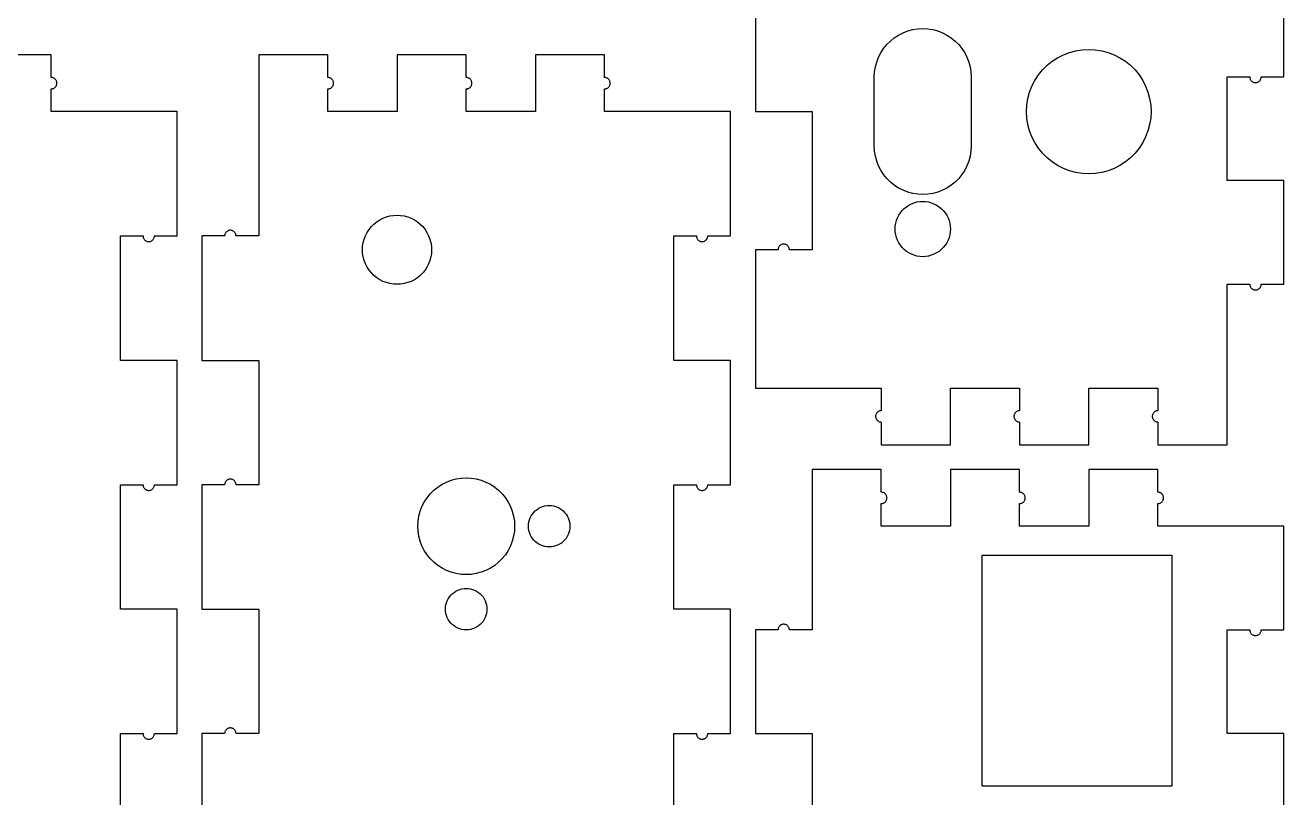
# Model space of a CAD drawing. Header units: metres. Extents: x -4 to 254, y -4 to 180.
# Drawn here: x 163.1 to 254.1, y 40.4 to 96.2 of the extents above; entities that cross this region are included whole.
import ezdxf

# ---------------------------------------------------------------- set-up
doc = ezdxf.new("R2010")
doc.units = ezdxf.units.M

msp = doc.modelspace()

# ---------------------------------------------------------------- linework, layer by layer
for p, q in [((215.9, 100), (215.9, 90)), ((254.1, 92.5), (254.1, 100)), ((225.943, 95.3316), (226.25, 95.5311)), ((226.25, 95.5311), (226.576, 95.6974)), ((226.576, 95.6974), (226.918, 95.8287)), ((226.918, 95.8287), (227.272, 95.9235)), ((227.272, 95.9235), (227.634, 95.9808)), ((227.634, 95.9808), (228, 96)), ((228, 96), (228.366, 95.9808)), ((228.366, 95.9808), (228.728, 95.9235)), ((228.728, 95.9235), (229.082, 95.8287)), ((229.082, 95.8287), (229.424, 95.6974)), ((229.424, 95.6974), (229.75, 95.5311)), ((229.75, 95.5311), (230.057, 95.3316)), ((225.168, 94.5572), (225.399, 94.8419)), ((225.399, 94.8419), (225.658, 95.101)), ((225.658, 95.101), (225.943, 95.3316)), ((230.057, 95.3316), (230.342, 95.101)), ((230.342, 95.101), (230.601, 94.8419)), ((230.601, 94.8419), (230.832, 94.5572)), ((165, 94.1), (160, 94.1)), ((165, 92.46), (165, 94.1)), ((185, 94.1), (180, 94.1)), ((180, 94.1), (180, 81)), ((185, 92.46), (185, 94.1)), ((195, 94.1), (190, 94.1)), ((190, 94.1), (190, 90)), ((195, 92.46), (195, 94.1)), ((205, 94.1), (200, 94.1)), ((200, 94.1), (200, 90)), ((205, 92.46), (205, 94.1)), ((224.671, 93.5816), (224.803, 93.9236)), ((224.803, 93.9236), (224.969, 94.25)), ((224.969, 94.25), (225.168, 94.5572)), ((230.832, 94.5572), (231.031, 94.25)), ((231.031, 94.25), (231.197, 93.9236)), ((231.197, 93.9236), (231.329, 93.5816)), ((237.355, 93.6406), (237.75, 93.8971)), ((237.75, 93.8971), (238.17, 94.1109)), ((238.17, 94.1109), (238.609, 94.2797)), ((238.609, 94.2797), (239.064, 94.4017)), ((239.064, 94.4017), (239.53, 94.4753)), ((239.53, 94.4753), (240, 94.5)), ((240, 94.5), (240.47, 94.4753)), ((240.47, 94.4753), (240.936, 94.4017)), ((240.936, 94.4017), (241.391, 94.2797)), ((241.391, 94.2797), (241.83, 94.1109)), ((241.83, 94.1109), (242.25, 93.8971)), ((242.25, 93.8971), (242.645, 93.6406)), ((224.5, 92.5), (224.519, 92.8658)), ((224.519, 92.8658), (224.576, 93.2277)), ((224.576, 93.2277), (224.671, 93.5816)), ((231.329, 93.5816), (231.424, 93.2277)), ((231.424, 93.2277), (231.481, 92.8658)), ((231.481, 92.8658), (231.5, 92.5)), ((236.359, 92.645), (236.656, 93.0111)), ((236.656, 93.0111), (236.989, 93.3441)), ((236.989, 93.3441), (237.355, 93.6406)), ((242.645, 93.6406), (243.011, 93.3441)), ((243.011, 93.3441), (243.344, 93.0111)), ((243.344, 93.0111), (243.641, 92.645)), ((165.043, 92.4577), (165, 92.46)), ((165.085, 92.451), (165.043, 92.4577)), ((165.127, 92.4399), (165.085, 92.451)), ((165.167, 92.4245), (165.127, 92.4399)), ((165.205, 92.4051), (165.167, 92.4245)), ((165.241, 92.3817), (165.205, 92.4051)), ((165.274, 92.3547), (165.241, 92.3817)), ((165.305, 92.3243), (165.274, 92.3547)), ((165.332, 92.291), (165.305, 92.3243)), ((165.355, 92.255), (165.332, 92.291)), ((165.375, 92.2168), (165.355, 92.255)), ((165.39, 92.1767), (165.375, 92.2168)), ((165.375, 91.8832), (165.39, 91.9233)), ((165.401, 92.1352), (165.39, 92.1767)), ((165.39, 91.9233), (165.401, 91.9647)), ((165.408, 92.0928), (165.401, 92.1352)), ((165.401, 91.9647), (165.408, 92.0071)), ((165.41, 92.05), (165.408, 92.0928)), ((165.408, 92.0071), (165.41, 92.05)), ((185.043, 92.4577), (185, 92.46)), ((185.085, 92.451), (185.043, 92.4577)), ((185.127, 92.4399), (185.085, 92.451)), ((185.167, 92.4245), (185.127, 92.4399)), ((185.205, 92.4051), (185.167, 92.4245)), ((185.241, 92.3817), (185.205, 92.4051)), ((185.274, 92.3547), (185.241, 92.3817)), ((185.305, 92.3243), (185.274, 92.3547)), ((185.332, 92.291), (185.305, 92.3243)), ((185.355, 92.255), (185.332, 92.291)), ((185.375, 92.2168), (185.355, 92.255)), ((185.39, 92.1767), (185.375, 92.2168)), ((185.375, 91.8832), (185.39, 91.9233)), ((185.401, 92.1352), (185.39, 92.1767)), ((185.39, 91.9233), (185.401, 91.9647)), ((185.408, 92.0928), (185.401, 92.1352)), ((185.401, 91.9647), (185.408, 92.0071)), ((185.41, 92.05), (185.408, 92.0928)), ((185.408, 92.0071), (185.41, 92.05)), ((195.043, 92.4577), (195, 92.46)), ((195.085, 92.451), (195.043, 92.4577)), ((195.127, 92.4399), (195.085, 92.451)), ((195.167, 92.4245), (195.127, 92.4399)), ((195.205, 92.4051), (195.167, 92.4245)), ((195.241, 92.3817), (195.205, 92.4051)), ((195.274, 92.3547), (195.241, 92.3817)), ((195.305, 92.3243), (195.274, 92.3547)), ((195.332, 92.291), (195.305, 92.3243)), ((195.355, 92.255), (195.332, 92.291)), ((195.375, 92.2168), (195.355, 92.255)), ((195.39, 92.1767), (195.375, 92.2168)), ((195.375, 91.8832), (195.39, 91.9233)), ((195.401, 92.1352), (195.39, 92.1767)), ((195.39, 91.9233), (195.401, 91.9647)), ((195.408, 92.0928), (195.401, 92.1352)), ((195.401, 91.9647), (195.408, 92.0071)), ((195.41, 92.05), (195.408, 92.0928)), ((195.408, 92.0071), (195.41, 92.05)), ((205.043, 92.4577), (205, 92.46)), ((205.085, 92.451), (205.043, 92.4577)), ((205.127, 92.4399), (205.085, 92.451)), ((205.167, 92.4245), (205.127, 92.4399)), ((205.205, 92.4051), (205.167, 92.4245)), ((205.241, 92.3817), (205.205, 92.4051)), ((205.274, 92.3547), (205.241, 92.3817)), ((205.305, 92.3243), (205.274, 92.3547)), ((205.332, 92.291), (205.305, 92.3243)), ((205.355, 92.255), (205.332, 92.291)), ((205.375, 92.2168), (205.355, 92.255)), ((205.39, 92.1767), (205.375, 92.2168)), ((205.375, 91.8832), (205.39, 91.9233)), ((205.401, 92.1352), (205.39, 92.1767)), ((205.39, 91.9233), (205.401, 91.9647)), ((205.408, 92.0928), (205.401, 92.1352)), ((205.401, 91.9647), (205.408, 92.0071)), ((205.41, 92.05), (205.408, 92.0928)), ((205.408, 92.0071), (205.41, 92.05)), ((224.5, 87.5), (224.5, 92.5)), ((231.5, 92.5), (231.5, 87.5)), ((235.889, 91.8303), (236.103, 92.25)), ((236.103, 92.25), (236.359, 92.645)), ((243.641, 92.645), (243.897, 92.25)), ((243.897, 92.25), (244.111, 91.8303)), ((250, 85), (250, 92.5)), ((250, 92.5), (251.64, 92.5)), ((251.64, 92.5), (251.642, 92.4572)), ((251.642, 92.4572), (251.649, 92.4148)), ((251.649, 92.4148), (251.66, 92.3733)), ((251.66, 92.3733), (251.675, 92.3333)), ((251.675, 92.3333), (251.695, 92.295)), ((251.695, 92.295), (251.718, 92.259)), ((251.718, 92.259), (251.745, 92.2257)), ((251.745, 92.2257), (251.776, 92.1953)), ((251.776, 92.1953), (251.809, 92.1683)), ((251.809, 92.1683), (251.845, 92.1449)), ((251.845, 92.1449), (251.883, 92.1255)), ((251.883, 92.1255), (251.923, 92.1101)), ((251.923, 92.1101), (251.965, 92.099)), ((251.965, 92.099), (252.007, 92.0923)), ((252.007, 92.0923), (252.05, 92.09)), ((252.05, 92.09), (252.093, 92.0923)), ((252.093, 92.0923), (252.135, 92.099)), ((252.135, 92.099), (252.177, 92.1101)), ((252.177, 92.1101), (252.217, 92.1255)), ((252.217, 92.1255), (252.255, 92.1449)), ((252.255, 92.1449), (252.291, 92.1683)), ((252.291, 92.1683), (252.324, 92.1953)), ((252.324, 92.1953), (252.355, 92.2257)), ((252.355, 92.2257), (252.382, 92.259)), ((252.382, 92.259), (252.405, 92.295)), ((252.405, 92.295), (252.425, 92.3333)), ((252.425, 92.3333), (252.44, 92.3733)), ((252.44, 92.3733), (252.451, 92.4148)), ((252.451, 92.4148), (252.458, 92.4572)), ((252.458, 92.4572), (252.46, 92.5)), ((252.46, 92.5), (254.1, 92.5)), ((165, 91.64), (165.043, 91.6422)), ((165, 90), (165, 91.64)), ((165.043, 91.6422), (165.085, 91.6489)), ((165.085, 91.6489), (165.127, 91.66)), ((165.127, 91.66), (165.167, 91.6754)), ((165.167, 91.6754), (165.205, 91.6949)), ((165.205, 91.6949), (165.241, 91.7183)), ((165.241, 91.7183), (165.274, 91.7453)), ((165.274, 91.7453), (165.305, 91.7757)), ((165.305, 91.7757), (165.332, 91.809)), ((165.332, 91.809), (165.355, 91.845)), ((165.355, 91.845), (165.375, 91.8832)), ((185, 91.64), (185.043, 91.6422)), ((185, 90), (185, 91.64)), ((185.043, 91.6422), (185.085, 91.6489)), ((185.085, 91.6489), (185.127, 91.66)), ((185.127, 91.66), (185.167, 91.6754)), ((185.167, 91.6754), (185.205, 91.6949)), ((185.205, 91.6949), (185.241, 91.7183)), ((185.241, 91.7183), (185.274, 91.7453)), ((185.274, 91.7453), (185.305, 91.7757)), ((185.305, 91.7757), (185.332, 91.809)), ((185.332, 91.809), (185.355, 91.845)), ((185.355, 91.845), (185.375, 91.8832)), ((195, 91.64), (195.043, 91.6422)), ((195, 90), (195, 91.64)), ((195.043, 91.6422), (195.085, 91.6489)), ((195.085, 91.6489), (195.127, 91.66)), ((195.127, 91.66), (195.167, 91.6754)), ((195.167, 91.6754), (195.205, 91.6949)), ((195.205, 91.6949), (195.241, 91.7183)), ((195.241, 91.7183), (195.274, 91.7453)), ((195.274, 91.7453), (195.305, 91.7757)), ((195.305, 91.7757), (195.332, 91.809)), ((195.332, 91.809), (195.355, 91.845)), ((195.355, 91.845), (195.375, 91.8832)), ((205, 91.64), (205.043, 91.6422)), ((205, 90), (205, 91.64)), ((205.043, 91.6422), (205.085, 91.6489)), ((205.085, 91.6489), (205.127, 91.66)), ((205.127, 91.66), (205.167, 91.6754)), ((205.167, 91.6754), (205.205, 91.6949)), ((205.205, 91.6949), (205.241, 91.7183)), ((205.241, 91.7183), (205.274, 91.7453)), ((205.274, 91.7453), (205.305, 91.7757)), ((205.305, 91.7757), (205.332, 91.809)), ((205.332, 91.809), (205.355, 91.845)), ((205.355, 91.845), (205.375, 91.8832)), ((235.598, 90.9356), (235.72, 91.3906)), ((235.72, 91.3906), (235.889, 91.8303)), ((244.111, 91.8303), (244.28, 91.3906)), ((244.28, 91.3906), (244.402, 90.9356)), ((235.5, 90), (235.525, 90.4704)), ((235.525, 90.4704), (235.598, 90.9356)), ((244.402, 90.9356), (244.475, 90.4704)), ((244.475, 90.4704), (244.5, 90)), ((174.1, 90), (165, 90)), ((174.1, 81), (174.1, 90)), ((190, 90), (185, 90)), ((200, 90), (195, 90)), ((214.1, 90), (205, 90)), ((214.1, 81), (214.1, 90)), ((215.9, 90), (220, 90)), ((220, 90), (220, 80)), ((235.525, 89.5296), (235.5, 90)), ((235.598, 89.0644), (235.525, 89.5296)), ((244.475, 89.5296), (244.402, 89.0644)), ((244.5, 90), (244.475, 89.5296)), ((235.72, 88.6094), (235.598, 89.0644)), ((235.889, 88.1697), (235.72, 88.6094)), ((244.28, 88.6094), (244.111, 88.1697)), ((244.402, 89.0644), (244.28, 88.6094)), ((224.519, 87.1341), (224.5, 87.5)), ((231.5, 87.5), (231.481, 87.1341)), ((236.103, 87.75), (235.889, 88.1697)), ((236.359, 87.355), (236.103, 87.75)), ((236.656, 86.9889), (236.359, 87.355)), ((243.641, 87.355), (243.344, 86.9889)), ((243.897, 87.75), (243.641, 87.355)), ((244.111, 88.1697), (243.897, 87.75)), ((224.576, 86.7723), (224.519, 87.1341)), ((224.671, 86.4184), (224.576, 86.7723)), ((231.424, 86.7723), (231.329, 86.4184)), ((231.481, 87.1341), (231.424, 86.7723)), ((236.989, 86.6558), (236.656, 86.9889)), ((237.355, 86.3594), (236.989, 86.6558)), ((243.011, 86.6558), (242.645, 86.3594)), ((243.344, 86.9889), (243.011, 86.6558)), ((224.803, 86.0764), (224.671, 86.4184)), ((224.969, 85.75), (224.803, 86.0764)), ((225.168, 85.4427), (224.969, 85.75)), ((231.031, 85.75), (230.832, 85.4427)), ((231.197, 86.0764), (231.031, 85.75)), ((231.329, 86.4184), (231.197, 86.0764)), ((237.75, 86.1029), (237.355, 86.3594)), ((238.17, 85.889), (237.75, 86.1029)), ((238.609, 85.7202), (238.17, 85.889)), ((239.064, 85.5983), (238.609, 85.7202)), ((239.53, 85.5246), (239.064, 85.5983)), ((240, 85.5), (239.53, 85.5246)), ((240.47, 85.5246), (240, 85.5)), ((240.936, 85.5983), (240.47, 85.5246)), ((241.391, 85.7202), (240.936, 85.5983)), ((241.83, 85.889), (241.391, 85.7202)), ((242.25, 86.1029), (241.83, 85.889)), ((242.645, 86.3594), (242.25, 86.1029)), ((225.399, 85.158), (225.168, 85.4427)), ((225.658, 84.899), (225.399, 85.158)), ((225.943, 84.6684), (225.658, 84.899)), ((226.25, 84.4689), (225.943, 84.6684)), ((230.057, 84.6684), (229.75, 84.4689)), ((230.342, 84.899), (230.057, 84.6684)), ((230.601, 85.158), (230.342, 84.899)), ((230.832, 85.4427), (230.601, 85.158)), ((254.1, 85), (250, 85)), ((254.1, 77.5), (254.1, 85)), ((226.576, 84.3026), (226.25, 84.4689)), ((226.918, 84.1713), (226.576, 84.3026)), ((227.272, 84.0765), (226.918, 84.1713)), ((227.634, 84.0192), (227.272, 84.0765)), ((228, 84), (227.634, 84.0192)), ((228.366, 84.0192), (228, 84)), ((228.728, 84.0765), (228.366, 84.0192)), ((229.082, 84.1713), (228.728, 84.0765)), ((229.424, 84.3026), (229.082, 84.1713)), ((229.75, 84.4689), (229.424, 84.3026)), ((226.382, 82.6756), (226.514, 82.8383)), ((226.514, 82.8383), (226.662, 82.9863)), ((226.662, 82.9863), (226.824, 83.118)), ((226.824, 83.118), (227, 83.232)), ((227, 83.232), (227.187, 83.3271)), ((227.187, 83.3271), (227.382, 83.4021)), ((227.382, 83.4021), (227.584, 83.4563)), ((227.584, 83.4563), (227.791, 83.489)), ((227.791, 83.489), (228, 83.5)), ((228, 83.5), (228.209, 83.489)), ((228.209, 83.489), (228.416, 83.4563)), ((228.416, 83.4563), (228.618, 83.4021)), ((228.618, 83.4021), (228.813, 83.3271)), ((228.813, 83.3271), (229, 83.232)), ((229, 83.232), (229.176, 83.118)), ((229.176, 83.118), (229.338, 82.9863)), ((229.338, 82.9863), (229.486, 82.8383)), ((229.486, 82.8383), (229.618, 82.6756)), ((188.327, 81.8578), (188.531, 82.0225)), ((188.531, 82.0225), (188.75, 82.1651)), ((188.75, 82.1651), (188.983, 82.2839)), ((188.983, 82.2839), (189.227, 82.3776)), ((189.227, 82.3776), (189.48, 82.4454)), ((189.48, 82.4454), (189.739, 82.4863)), ((189.739, 82.4863), (190, 82.5)), ((190, 82.5), (190.261, 82.4863)), ((190.261, 82.4863), (190.52, 82.4454)), ((190.52, 82.4454), (190.773, 82.3776)), ((190.773, 82.3776), (191.017, 82.2839)), ((191.017, 82.2839), (191.25, 82.1651)), ((191.25, 82.1651), (191.469, 82.0225)), ((191.469, 82.0225), (191.673, 81.8578)), ((226.011, 81.709), (226.044, 81.9158)), ((226.044, 81.9158), (226.098, 82.118)), ((226.098, 82.118), (226.173, 82.3135)), ((226.173, 82.3135), (226.268, 82.5)), ((226.268, 82.5), (226.382, 82.6756)), ((229.618, 82.6756), (229.732, 82.5)), ((229.732, 82.5), (229.827, 82.3135)), ((229.827, 82.3135), (229.902, 82.118)), ((229.902, 82.118), (229.956, 81.9158)), ((229.956, 81.9158), (229.989, 81.709)), ((170, 72), (170, 81)), ((170, 81), (171.64, 81)), ((171.64, 81), (171.642, 80.9572)), ((172.458, 80.9572), (172.46, 81)), ((172.46, 81), (174.1, 81)), ((177.54, 81), (175.9, 81)), ((175.9, 81), (175.9, 72)), ((177.542, 81.0428), (177.54, 81)), ((177.549, 81.0852), (177.542, 81.0428)), ((177.56, 81.1267), (177.549, 81.0852)), ((177.575, 81.1667), (177.56, 81.1267)), ((177.595, 81.205), (177.575, 81.1667)), ((177.618, 81.241), (177.595, 81.205)), ((177.645, 81.2743), (177.618, 81.241)), ((177.676, 81.3047), (177.645, 81.2743)), ((177.709, 81.3317), (177.676, 81.3047)), ((177.745, 81.3551), (177.709, 81.3317)), ((177.783, 81.3745), (177.745, 81.3551)), ((177.823, 81.3899), (177.783, 81.3745)), ((177.865, 81.401), (177.823, 81.3899)), ((177.907, 81.4077), (177.865, 81.401)), ((177.95, 81.41), (177.907, 81.4077)), ((177.993, 81.4077), (177.95, 81.41)), ((178.035, 81.401), (177.993, 81.4077)), ((178.077, 81.3899), (178.035, 81.401)), ((178.117, 81.3745), (178.077, 81.3899)), ((178.155, 81.3551), (178.117, 81.3745)), ((178.191, 81.3317), (178.155, 81.3551)), ((178.224, 81.3047), (178.191, 81.3317)), ((178.255, 81.2743), (178.224, 81.3047)), ((178.282, 81.241), (178.255, 81.2743)), ((178.305, 81.205), (178.282, 81.241)), ((178.325, 81.1667), (178.305, 81.205)), ((178.34, 81.1267), (178.325, 81.1667)), ((178.351, 81.0852), (178.34, 81.1267)), ((178.358, 81.0428), (178.351, 81.0852)), ((178.36, 81), (178.358, 81.0428)), ((180, 81), (178.36, 81)), ((187.622, 80.7725), (187.716, 81.0168)), ((187.716, 81.0168), (187.835, 81.25)), ((187.835, 81.25), (187.977, 81.4695)), ((187.977, 81.4695), (188.142, 81.6728)), ((188.142, 81.6728), (188.327, 81.8578)), ((191.673, 81.8578), (191.858, 81.6728)), ((191.858, 81.6728), (192.023, 81.4695)), ((192.023, 81.4695), (192.165, 81.25)), ((192.165, 81.25), (192.284, 81.0168)), ((192.284, 81.0168), (192.378, 80.7725)), ((210, 72), (210, 81)), ((210, 81), (211.64, 81)), ((211.64, 81), (211.642, 80.9572)), ((212.458, 80.9572), (212.46, 81)), ((212.46, 81), (214.1, 81)), ((226, 81.5), (226.011, 81.709)), ((226.011, 81.2909), (226, 81.5)), ((226.044, 81.0842), (226.011, 81.2909)), ((226.098, 80.882), (226.044, 81.0842)), ((229.956, 81.0842), (229.902, 80.882)), ((229.989, 81.2909), (229.956, 81.0842)), ((229.989, 81.709), (230, 81.5)), ((230, 81.5), (229.989, 81.2909)), ((171.642, 80.9572), (171.649, 80.9148)), ((171.649, 80.9148), (171.66, 80.8733)), ((171.66, 80.8733), (171.675, 80.8333)), ((171.675, 80.8333), (171.695, 80.795)), ((171.695, 80.795), (171.718, 80.759)), ((171.718, 80.759), (171.745, 80.7257)), ((171.745, 80.7257), (171.776, 80.6953)), ((171.776, 80.6953), (171.809, 80.6683)), ((171.809, 80.6683), (171.845, 80.6449)), ((171.845, 80.6449), (171.883, 80.6255)), ((171.883, 80.6255), (171.923, 80.6101)), ((171.923, 80.6101), (171.965, 80.599)), ((171.965, 80.599), (172.007, 80.5923)), ((172.007, 80.5923), (172.05, 80.59)), ((172.05, 80.59), (172.093, 80.5923)), ((172.093, 80.5923), (172.135, 80.599)), ((172.135, 80.599), (172.177, 80.6101)), ((172.177, 80.6101), (172.217, 80.6255)), ((172.217, 80.6255), (172.255, 80.6449)), ((172.255, 80.6449), (172.291, 80.6683)), ((172.291, 80.6683), (172.324, 80.6953)), ((172.324, 80.6953), (172.355, 80.7257)), ((172.355, 80.7257), (172.382, 80.759)), ((172.382, 80.759), (172.405, 80.795)), ((172.405, 80.795), (172.425, 80.8333)), ((172.425, 80.8333), (172.44, 80.8733)), ((172.44, 80.8733), (172.451, 80.9148)), ((172.451, 80.9148), (172.458, 80.9572)), ((187.5, 80), (187.514, 80.2613)), ((187.514, 80.2613), (187.555, 80.5198)), ((187.555, 80.5198), (187.622, 80.7725)), ((192.378, 80.7725), (192.445, 80.5198)), ((192.445, 80.5198), (192.486, 80.2613)), ((192.486, 80.2613), (192.5, 80)), ((211.642, 80.9572), (211.649, 80.9148)), ((211.649, 80.9148), (211.66, 80.8733)), ((211.66, 80.8733), (211.675, 80.8333)), ((211.675, 80.8333), (211.695, 80.795)), ((211.695, 80.795), (211.718, 80.759)), ((211.718, 80.759), (211.745, 80.7257)), ((211.745, 80.7257), (211.776, 80.6953)), ((211.776, 80.6953), (211.809, 80.6683)), ((211.809, 80.6683), (211.845, 80.6449)), ((211.845, 80.6449), (211.883, 80.6255)), ((211.883, 80.6255), (211.923, 80.6101)), ((211.923, 80.6101), (211.965, 80.599)), ((211.965, 80.599), (212.007, 80.5923)), ((212.007, 80.5923), (212.05, 80.59)), ((212.05, 80.59), (212.093, 80.5923)), ((212.093, 80.5923), (212.135, 80.599)), ((212.135, 80.599), (212.177, 80.6101)), ((212.177, 80.6101), (212.217, 80.6255)), ((212.217, 80.6255), (212.255, 80.6449)), ((212.255, 80.6449), (212.291, 80.6683)), ((212.291, 80.6683), (212.324, 80.6953)), ((212.324, 80.6953), (212.355, 80.7257)), ((212.355, 80.7257), (212.382, 80.759)), ((212.382, 80.759), (212.405, 80.795)), ((212.405, 80.795), (212.425, 80.8333)), ((212.425, 80.8333), (212.44, 80.8733)), ((212.44, 80.8733), (212.451, 80.9148)), ((212.451, 80.9148), (212.458, 80.9572)), ((217.549, 80.0852), (217.542, 80.0428)), ((217.56, 80.1267), (217.549, 80.0852)), ((217.575, 80.1667), (217.56, 80.1267)), ((217.595, 80.205), (217.575, 80.1667)), ((217.618, 80.241), (217.595, 80.205)), ((217.645, 80.2743), (217.618, 80.241)), ((217.676, 80.3047), (217.645, 80.2743)), ((217.709, 80.3317), (217.676, 80.3047)), ((217.745, 80.3551), (217.709, 80.3317)), ((217.783, 80.3745), (217.745, 80.3551)), ((217.823, 80.3899), (217.783, 80.3745)), ((217.865, 80.401), (217.823, 80.3899)), ((217.907, 80.4077), (217.865, 80.401)), ((217.95, 80.41), (217.907, 80.4077)), ((217.993, 80.4077), (217.95, 80.41)), ((218.035, 80.401), (217.993, 80.4077)), ((218.077, 80.3899), (218.035, 80.401)), ((218.117, 80.3745), (218.077, 80.3899)), ((218.155, 80.3551), (218.117, 80.3745)), ((218.191, 80.3317), (218.155, 80.3551)), ((218.224, 80.3047), (218.191, 80.3317)), ((218.255, 80.2743), (218.224, 80.3047)), ((218.282, 80.241), (218.255, 80.2743)), ((218.305, 80.205), (218.282, 80.241)), ((218.325, 80.1667), (218.305, 80.205)), ((218.34, 80.1267), (218.325, 80.1667)), ((218.351, 80.0852), (218.34, 80.1267)), ((218.358, 80.0428), (218.351, 80.0852)), ((226.173, 80.6865), (226.098, 80.882)), ((226.268, 80.5), (226.173, 80.6865)), ((226.382, 80.3244), (226.268, 80.5)), ((226.514, 80.1617), (226.382, 80.3244)), ((226.662, 80.0137), (226.514, 80.1617)), ((229.486, 80.1617), (229.338, 80.0137)), ((229.618, 80.3244), (229.486, 80.1617)), ((229.732, 80.5), (229.618, 80.3244)), ((229.827, 80.6865), (229.732, 80.5)), ((229.902, 80.882), (229.827, 80.6865)), ((187.514, 79.7387), (187.5, 80)), ((187.555, 79.4802), (187.514, 79.7387)), ((187.622, 79.2274), (187.555, 79.4802)), ((187.716, 78.9832), (187.622, 79.2274)), ((192.378, 79.2274), (192.284, 78.9832)), ((192.445, 79.4802), (192.378, 79.2274)), ((192.486, 79.7387), (192.445, 79.4802)), ((192.5, 80), (192.486, 79.7387)), ((217.54, 80), (215.9, 80)), ((215.9, 80), (215.9, 70)), ((217.542, 80.0428), (217.54, 80)), ((218.36, 80), (218.358, 80.0428)), ((220, 80), (218.36, 80)), ((226.824, 79.882), (226.662, 80.0137)), ((227, 79.7679), (226.824, 79.882)), ((227.187, 79.6729), (227, 79.7679)), ((227.382, 79.5979), (227.187, 79.6729)), ((227.584, 79.5437), (227.382, 79.5979)), ((227.791, 79.511), (227.584, 79.5437)), ((228, 79.5), (227.791, 79.511)), ((228.209, 79.511), (228, 79.5)), ((228.416, 79.5437), (228.209, 79.511)), ((228.618, 79.5979), (228.416, 79.5437)), ((228.813, 79.6729), (228.618, 79.5979)), ((229, 79.7679), (228.813, 79.6729)), ((229.176, 79.882), (229, 79.7679)), ((229.338, 80.0137), (229.176, 79.882)), ((187.835, 78.75), (187.716, 78.9832)), ((187.977, 78.5305), (187.835, 78.75)), ((188.142, 78.3272), (187.977, 78.5305)), ((188.327, 78.1421), (188.142, 78.3272)), ((191.858, 78.3272), (191.673, 78.1421)), ((192.023, 78.5305), (191.858, 78.3272)), ((192.165, 78.75), (192.023, 78.5305)), ((192.284, 78.9832), (192.165, 78.75)), ((188.531, 77.9774), (188.327, 78.1421)), ((188.75, 77.8349), (188.531, 77.9774)), ((188.983, 77.7161), (188.75, 77.8349)), ((189.227, 77.6223), (188.983, 77.7161)), ((189.48, 77.5546), (189.227, 77.6223)), ((189.739, 77.5137), (189.48, 77.5546)), ((190, 77.5), (189.739, 77.5137)), ((190.261, 77.5137), (190, 77.5)), ((190.52, 77.5546), (190.261, 77.5137)), ((190.773, 77.6223), (190.52, 77.5546)), ((191.017, 77.7161), (190.773, 77.6223)), ((191.25, 77.8349), (191.017, 77.7161)), ((191.469, 77.9774), (191.25, 77.8349)), ((191.673, 78.1421), (191.469, 77.9774)), ((250, 65.9), (250, 77.5)), ((250, 77.5), (251.64, 77.5)), ((251.64, 77.5), (251.642, 77.4572)), ((251.642, 77.4572), (251.649, 77.4148)), ((251.649, 77.4148), (251.66, 77.3733)), ((251.66, 77.3733), (251.675, 77.3333)), ((251.675, 77.3333), (251.695, 77.295)), ((252.405, 77.295), (252.425, 77.3333)), ((252.425, 77.3333), (252.44, 77.3733)), ((252.44, 77.3733), (252.451, 77.4148)), ((252.451, 77.4148), (252.458, 77.4572)), ((252.458, 77.4572), (252.46, 77.5)), ((252.46, 77.5), (254.1, 77.5)), ((251.695, 77.295), (251.718, 77.259)), ((251.718, 77.259), (251.745, 77.2257)), ((251.745, 77.2257), (251.776, 77.1953)), ((251.776, 77.1953), (251.809, 77.1683)), ((251.809, 77.1683), (251.845, 77.1449)), ((251.845, 77.1449), (251.883, 77.1255)), ((251.883, 77.1255), (251.923, 77.1101)), ((251.923, 77.1101), (251.965, 77.099)), ((251.965, 77.099), (252.007, 77.0923)), ((252.007, 77.0923), (252.05, 77.09)), ((252.05, 77.09), (252.093, 77.0923)), ((252.093, 77.0923), (252.135, 77.099)), ((252.135, 77.099), (252.177, 77.1101)), ((252.177, 77.1101), (252.217, 77.1255)), ((252.217, 77.1255), (252.255, 77.1449)), ((252.255, 77.1449), (252.291, 77.1683)), ((252.291, 77.1683), (252.324, 77.1953)), ((252.324, 77.1953), (252.355, 77.2257)), ((252.355, 77.2257), (252.382, 77.259)), ((252.382, 77.259), (252.405, 77.295)), ((174.1, 72), (170, 72)), ((174.1, 63), (174.1, 72)), ((175.9, 72), (180, 72)), ((180, 72), (180, 63)), ((214.1, 72), (210, 72)), ((214.1, 63), (214.1, 72)), ((215.9, 70), (225, 70)), ((225, 70), (225, 68.36)), ((230, 70), (235, 70)), ((230, 65.9), (230, 70)), ((235, 70), (235, 68.36)), ((240, 65.9), (240, 70)), ((240, 70), (245, 70)), ((245, 70), (245, 68.36)), ((224.726, 68.2547), (224.695, 68.2243)), ((224.759, 68.2817), (224.726, 68.2547)), ((224.795, 68.3051), (224.759, 68.2817)), ((224.833, 68.3246), (224.795, 68.3051)), ((224.873, 68.34), (224.833, 68.3246)), ((224.915, 68.3511), (224.873, 68.34)), ((224.957, 68.3578), (224.915, 68.3511)), ((225, 68.36), (224.957, 68.3578)), ((234.726, 68.2547), (234.695, 68.2243)), ((234.759, 68.2817), (234.726, 68.2547)), ((234.795, 68.3051), (234.759, 68.2817)), ((234.833, 68.3246), (234.795, 68.3051)), ((234.873, 68.34), (234.833, 68.3246)), ((234.915, 68.3511), (234.873, 68.34)), ((234.957, 68.3578), (234.915, 68.3511)), ((235, 68.36), (234.957, 68.3578)), ((244.726, 68.2547), (244.695, 68.2243)), ((244.759, 68.2817), (244.726, 68.2547)), ((244.795, 68.3051), (244.759, 68.2817)), ((244.833, 68.3246), (244.795, 68.3051)), ((244.873, 68.34), (244.833, 68.3246)), ((244.915, 68.3511), (244.873, 68.34)), ((244.957, 68.3578), (244.915, 68.3511)), ((245, 68.36), (244.957, 68.3578)), ((224.592, 67.9929), (224.59, 67.95)), ((224.59, 67.95), (224.592, 67.9072)), ((224.599, 68.0353), (224.592, 67.9929)), ((224.592, 67.9072), (224.599, 67.8648)), ((224.61, 68.0767), (224.599, 68.0353)), ((224.599, 67.8648), (224.61, 67.8233)), ((224.625, 68.1168), (224.61, 68.0767)), ((224.61, 67.8233), (224.625, 67.7832)), ((224.645, 68.155), (224.625, 68.1168)), ((224.625, 67.7832), (224.645, 67.745)), ((224.668, 68.191), (224.645, 68.155)), ((224.645, 67.745), (224.668, 67.709)), ((224.695, 68.2243), (224.668, 68.191)), ((224.668, 67.709), (224.695, 67.6757)), ((224.695, 67.6757), (224.726, 67.6453)), ((224.726, 67.6453), (224.759, 67.6183)), ((224.759, 67.6183), (224.795, 67.5949)), ((224.795, 67.5949), (224.833, 67.5755)), ((224.833, 67.5755), (224.873, 67.5601)), ((224.873, 67.5601), (224.915, 67.549)), ((224.915, 67.549), (224.957, 67.5423)), ((224.957, 67.5423), (225, 67.54)), ((225, 67.54), (225, 65.9)), ((234.592, 67.9929), (234.59, 67.95)), ((234.59, 67.95), (234.592, 67.9072)), ((234.599, 68.0353), (234.592, 67.9929)), ((234.592, 67.9072), (234.599, 67.8648)), ((234.61, 68.0767), (234.599, 68.0353)), ((234.599, 67.8648), (234.61, 67.8233)), ((234.625, 68.1168), (234.61, 68.0767)), ((234.61, 67.8233), (234.625, 67.7832)), ((234.645, 68.155), (234.625, 68.1168)), ((234.625, 67.7832), (234.645, 67.745)), ((234.668, 68.191), (234.645, 68.155)), ((234.645, 67.745), (234.668, 67.709)), ((234.695, 68.2243), (234.668, 68.191)), ((234.668, 67.709), (234.695, 67.6757)), ((234.695, 67.6757), (234.726, 67.6453)), ((234.726, 67.6453), (234.759, 67.6183)), ((234.759, 67.6183), (234.795, 67.5949)), ((234.795, 67.5949), (234.833, 67.5755)), ((234.833, 67.5755), (234.873, 67.5601)), ((234.873, 67.5601), (234.915, 67.549)), ((234.915, 67.549), (234.957, 67.5423)), ((234.957, 67.5423), (235, 67.54)), ((235, 67.54), (235, 65.9)), ((244.592, 67.9929), (244.59, 67.95)), ((244.59, 67.95), (244.592, 67.9072)), ((244.599, 68.0353), (244.592, 67.9929)), ((244.592, 67.9072), (244.599, 67.8648)), ((244.61, 68.0767), (244.599, 68.0353)), ((244.599, 67.8648), (244.61, 67.8233)), ((244.625, 68.1168), (244.61, 68.0767)), ((244.61, 67.8233), (244.625, 67.7832)), ((244.645, 68.155), (244.625, 68.1168)), ((244.625, 67.7832), (244.645, 67.745)), ((244.668, 68.191), (244.645, 68.155)), ((244.645, 67.745), (244.668, 67.709)), ((244.695, 68.2243), (244.668, 68.191)), ((244.668, 67.709), (244.695, 67.6757)), ((244.695, 67.6757), (244.726, 67.6453)), ((244.726, 67.6453), (244.759, 67.6183)), ((244.759, 67.6183), (244.795, 67.5949)), ((244.795, 67.5949), (244.833, 67.5755)), ((244.833, 67.5755), (244.873, 67.5601)), ((244.873, 67.5601), (244.915, 67.549)), ((244.915, 67.549), (244.957, 67.5423)), ((244.957, 67.5423), (245, 67.54)), ((245, 67.54), (245, 65.9)), ((225, 65.9), (230, 65.9)), ((235, 65.9), (240, 65.9)), ((245, 65.9), (250, 65.9)), ((225, 64.1), (220, 64.1)), ((220, 64.1), (220, 52.5)), ((225, 62.46), (225, 64.1)), ((235, 64.1), (230, 64.1)), ((230, 64.1), (230, 60)), ((235, 62.46), (235, 64.1)), ((245, 64.1), (240, 64.1)), ((240, 64.1), (240, 60)), ((245, 62.46), (245, 64.1)), ((170, 54), (170, 63)), ((170, 63), (171.64, 63)), ((171.64, 63), (171.642, 62.9572)), ((171.642, 62.9572), (171.649, 62.9148)), ((171.649, 62.9148), (171.66, 62.8733)), ((171.66, 62.8733), (171.675, 62.8333)), ((171.675, 62.8333), (171.695, 62.795)), ((171.695, 62.795), (171.718, 62.759)), ((172.382, 62.759), (172.405, 62.795)), ((172.405, 62.795), (172.425, 62.8333)), ((172.425, 62.8333), (172.44, 62.8733)), ((172.44, 62.8733), (172.451, 62.9148)), ((172.451, 62.9148), (172.458, 62.9572)), ((172.458, 62.9572), (172.46, 63)), ((172.46, 63), (174.1, 63)), ((177.54, 63), (175.9, 63)), ((175.9, 63), (175.9, 54)), ((177.542, 63.0428), (177.54, 63)), ((177.549, 63.0852), (177.542, 63.0428)), ((177.56, 63.1267), (177.549, 63.0852)), ((177.575, 63.1667), (177.56, 63.1267)), ((177.595, 63.205), (177.575, 63.1667)), ((177.618, 63.241), (177.595, 63.205)), ((177.645, 63.2743), (177.618, 63.241)), ((177.676, 63.3047), (177.645, 63.2743)), ((177.709, 63.3317), (177.676, 63.3047)), ((177.745, 63.3551), (177.709, 63.3317)), ((177.783, 63.3745), (177.745, 63.3551)), ((177.823, 63.3899), (177.783, 63.3745)), ((177.865, 63.401), (177.823, 63.3899)), ((177.907, 63.4077), (177.865, 63.401)), ((177.95, 63.41), (177.907, 63.4077)), ((177.993, 63.4077), (177.95, 63.41)), ((178.035, 63.401), (177.993, 63.4077)), ((178.077, 63.3899), (178.035, 63.401)), ((178.117, 63.3745), (178.077, 63.3899)), ((178.155, 63.3551), (178.117, 63.3745)), ((178.191, 63.3317), (178.155, 63.3551)), ((178.224, 63.3047), (178.191, 63.3317)), ((178.255, 63.2743), (178.224, 63.3047)), ((178.282, 63.241), (178.255, 63.2743)), ((178.305, 63.205), (178.282, 63.241)), ((178.325, 63.1667), (178.305, 63.205)), ((178.34, 63.1267), (178.325, 63.1667)), ((178.351, 63.0852), (178.34, 63.1267)), ((178.358, 63.0428), (178.351, 63.0852)), ((178.36, 63), (178.358, 63.0428)), ((180, 63), (178.36, 63)), ((192.658, 62.601), (192.943, 62.8316)), ((192.943, 62.8316), (193.25, 63.0311)), ((193.25, 63.0311), (193.576, 63.1974)), ((193.576, 63.1974), (193.918, 63.3287)), ((193.918, 63.3287), (194.272, 63.4235)), ((194.272, 63.4235), (194.634, 63.4808)), ((194.634, 63.4808), (195, 63.5)), ((195, 63.5), (195.366, 63.4808)), ((195.366, 63.4808), (195.728, 63.4235)), ((195.728, 63.4235), (196.082, 63.3287)), ((196.082, 63.3287), (196.424, 63.1974)), ((196.424, 63.1974), (196.75, 63.0311)), ((196.75, 63.0311), (197.057, 62.8316)), ((197.057, 62.8316), (197.342, 62.601)), ((210, 54), (210, 63)), ((210, 63), (211.64, 63)), ((211.64, 63), (211.642, 62.9572)), ((211.642, 62.9572), (211.649, 62.9148)), ((211.649, 62.9148), (211.66, 62.8733)), ((211.66, 62.8733), (211.675, 62.8333)), ((211.675, 62.8333), (211.695, 62.795)), ((211.695, 62.795), (211.718, 62.759)), ((212.382, 62.759), (212.405, 62.795)), ((212.405, 62.795), (212.425, 62.8333)), ((212.425, 62.8333), (212.44, 62.8733)), ((212.44, 62.8733), (212.451, 62.9148)), ((212.451, 62.9148), (212.458, 62.9572)), ((212.458, 62.9572), (212.46, 63)), ((212.46, 63), (214.1, 63)), ((171.718, 62.759), (171.745, 62.7257)), ((171.745, 62.7257), (171.776, 62.6953)), ((171.776, 62.6953), (171.809, 62.6683)), ((171.809, 62.6683), (171.845, 62.6449)), ((171.845, 62.6449), (171.883, 62.6255)), ((171.883, 62.6255), (171.923, 62.6101)), ((171.923, 62.6101), (171.965, 62.599)), ((171.965, 62.599), (172.007, 62.5923)), ((172.007, 62.5923), (172.05, 62.59)), ((172.05, 62.59), (172.093, 62.5923)), ((172.093, 62.5923), (172.135, 62.599)), ((172.135, 62.599), (172.177, 62.6101)), ((172.177, 62.6101), (172.217, 62.6255)), ((172.217, 62.6255), (172.255, 62.6449)), ((172.255, 62.6449), (172.291, 62.6683)), ((172.291, 62.6683), (172.324, 62.6953)), ((172.324, 62.6953), (172.355, 62.7257)), ((172.355, 62.7257), (172.382, 62.759)), ((191.969, 61.75), (192.168, 62.0572)), ((192.168, 62.0572), (192.399, 62.3419)), ((192.399, 62.3419), (192.658, 62.601)), ((197.342, 62.601), (197.601, 62.3419)), ((197.601, 62.3419), (197.832, 62.0572)), ((197.832, 62.0572), (198.031, 61.75)), ((211.718, 62.759), (211.745, 62.7257)), ((211.745, 62.7257), (211.776, 62.6953)), ((211.776, 62.6953), (211.809, 62.6683)), ((211.809, 62.6683), (211.845, 62.6449)), ((211.845, 62.6449), (211.883, 62.6255)), ((211.883, 62.6255), (211.923, 62.6101)), ((211.923, 62.6101), (211.965, 62.599)), ((211.965, 62.599), (212.007, 62.5923)), ((212.007, 62.5923), (212.05, 62.59)), ((212.05, 62.59), (212.093, 62.5923)), ((212.093, 62.5923), (212.135, 62.599)), ((212.135, 62.599), (212.177, 62.6101)), ((212.177, 62.6101), (212.217, 62.6255)), ((212.217, 62.6255), (212.255, 62.6449)), ((212.255, 62.6449), (212.291, 62.6683)), ((212.291, 62.6683), (212.324, 62.6953)), ((212.324, 62.6953), (212.355, 62.7257)), ((212.355, 62.7257), (212.382, 62.759)), ((225.043, 62.4577), (225, 62.46)), ((225.085, 62.451), (225.043, 62.4577)), ((225.127, 62.4399), (225.085, 62.451)), ((225.167, 62.4245), (225.127, 62.4399)), ((225.205, 62.4051), (225.167, 62.4245)), ((225.241, 62.3817), (225.205, 62.4051)), ((225.274, 62.3547), (225.241, 62.3817)), ((225.305, 62.3243), (225.274, 62.3547)), ((225.332, 62.291), (225.305, 62.3243)), ((225.355, 62.255), (225.332, 62.291)), ((225.375, 62.2168), (225.355, 62.255)), ((225.355, 61.845), (225.375, 61.8832)), ((225.39, 62.1767), (225.375, 62.2168)), ((225.375, 61.8832), (225.39, 61.9233)), ((225.401, 62.1352), (225.39, 62.1767)), ((225.39, 61.9233), (225.401, 61.9647)), ((225.408, 62.0928), (225.401, 62.1352)), ((225.401, 61.9647), (225.408, 62.0071)), ((225.41, 62.05), (225.408, 62.0928)), ((225.408, 62.0071), (225.41, 62.05)), ((235.043, 62.4577), (235, 62.46)), ((235.085, 62.451), (235.043, 62.4577)), ((235.127, 62.4399), (235.085, 62.451)), ((235.167, 62.4245), (235.127, 62.4399)), ((235.205, 62.4051), (235.167, 62.4245)), ((235.241, 62.3817), (235.205, 62.4051)), ((235.274, 62.3547), (235.241, 62.3817)), ((235.305, 62.3243), (235.274, 62.3547)), ((235.332, 62.291), (235.305, 62.3243)), ((235.355, 62.255), (235.332, 62.291)), ((235.375, 62.2168), (235.355, 62.255)), ((235.355, 61.845), (235.375, 61.8832)), ((235.39, 62.1767), (235.375, 62.2168)), ((235.375, 61.8832), (235.39, 61.9233)), ((235.401, 62.1352), (235.39, 62.1767)), ((235.39, 61.9233), (235.401, 61.9647)), ((235.408, 62.0928), (235.401, 62.1352)), ((235.401, 61.9647), (235.408, 62.0071)), ((235.41, 62.05), (235.408, 62.0928)), ((235.408, 62.0071), (235.41, 62.05)), ((245.043, 62.4577), (245, 62.46)), ((245.085, 62.451), (245.043, 62.4577)), ((245.127, 62.4399), (245.085, 62.451)), ((245.167, 62.4245), (245.127, 62.4399)), ((245.205, 62.4051), (245.167, 62.4245)), ((245.241, 62.3817), (245.205, 62.4051)), ((245.274, 62.3547), (245.241, 62.3817)), ((245.305, 62.3243), (245.274, 62.3547)), ((245.332, 62.291), (245.305, 62.3243)), ((245.355, 62.255), (245.332, 62.291)), ((245.375, 62.2168), (245.355, 62.255)), ((245.355, 61.845), (245.375, 61.8832)), ((245.39, 62.1767), (245.375, 62.2168)), ((245.375, 61.8832), (245.39, 61.9233)), ((245.401, 62.1352), (245.39, 62.1767)), ((245.39, 61.9233), (245.401, 61.9647)), ((245.408, 62.0928), (245.401, 62.1352)), ((245.401, 61.9647), (245.408, 62.0071)), ((245.41, 62.05), (245.408, 62.0928)), ((245.408, 62.0071), (245.41, 62.05)), ((191.576, 60.7277), (191.671, 61.0816)), ((191.671, 61.0816), (191.803, 61.4236)), ((191.803, 61.4236), (191.969, 61.75)), ((198.031, 61.75), (198.197, 61.4236)), ((198.197, 61.4236), (198.329, 61.0816)), ((198.329, 61.0816), (198.424, 60.7277)), ((199.786, 60.8817), (199.885, 61.0037)), ((199.885, 61.0037), (199.996, 61.1147)), ((199.996, 61.1147), (200.118, 61.2135)), ((200.118, 61.2135), (200.25, 61.299)), ((200.25, 61.299), (200.39, 61.3703)), ((200.39, 61.3703), (200.536, 61.4266)), ((200.536, 61.4266), (200.688, 61.4672)), ((200.688, 61.4672), (200.843, 61.4918)), ((200.843, 61.4918), (201, 61.5)), ((201, 61.5), (201.157, 61.4918)), ((201.157, 61.4918), (201.312, 61.4672)), ((201.312, 61.4672), (201.464, 61.4266)), ((201.464, 61.4266), (201.61, 61.3703)), ((201.61, 61.3703), (201.75, 61.299)), ((201.75, 61.299), (201.882, 61.2135)), ((201.882, 61.2135), (202.004, 61.1147)), ((202.004, 61.1147), (202.115, 61.0037)), ((202.115, 61.0037), (202.214, 60.8817)), ((225, 61.64), (225.043, 61.6422)), ((225, 60), (225, 61.64)), ((225.043, 61.6422), (225.085, 61.6489)), ((225.085, 61.6489), (225.127, 61.66)), ((225.127, 61.66), (225.167, 61.6754)), ((225.167, 61.6754), (225.205, 61.6949)), ((225.205, 61.6949), (225.241, 61.7183)), ((225.241, 61.7183), (225.274, 61.7453)), ((225.274, 61.7453), (225.305, 61.7757)), ((225.305, 61.7757), (225.332, 61.809)), ((225.332, 61.809), (225.355, 61.845)), ((235, 61.64), (235.043, 61.6422)), ((235, 60), (235, 61.64)), ((235.043, 61.6422), (235.085, 61.6489)), ((235.085, 61.6489), (235.127, 61.66)), ((235.127, 61.66), (235.167, 61.6754)), ((235.167, 61.6754), (235.205, 61.6949)), ((235.205, 61.6949), (235.241, 61.7183)), ((235.241, 61.7183), (235.274, 61.7453)), ((235.274, 61.7453), (235.305, 61.7757)), ((235.305, 61.7757), (235.332, 61.809)), ((235.332, 61.809), (235.355, 61.845)), ((245, 61.64), (245.043, 61.6422)), ((245, 60), (245, 61.64)), ((245.043, 61.6422), (245.085, 61.6489)), ((245.085, 61.6489), (245.127, 61.66)), ((245.127, 61.66), (245.167, 61.6754)), ((245.167, 61.6754), (245.205, 61.6949)), ((245.205, 61.6949), (245.241, 61.7183)), ((245.241, 61.7183), (245.274, 61.7453)), ((245.274, 61.7453), (245.305, 61.7757)), ((245.305, 61.7757), (245.332, 61.809)), ((245.332, 61.809), (245.355, 61.845)), ((191.5, 60), (191.519, 60.3658)), ((191.519, 60.3658), (191.576, 60.7277)), ((198.424, 60.7277), (198.481, 60.3658)), ((198.481, 60.3658), (198.5, 60)), ((199.5, 60), (199.508, 60.1568)), ((199.508, 60.1568), (199.533, 60.3119)), ((199.533, 60.3119), (199.573, 60.4635)), ((199.573, 60.4635), (199.63, 60.6101)), ((199.63, 60.6101), (199.701, 60.75)), ((199.701, 60.75), (199.786, 60.8817)), ((202.214, 60.8817), (202.299, 60.75)), ((202.299, 60.75), (202.37, 60.6101)), ((202.37, 60.6101), (202.427, 60.4635)), ((202.427, 60.4635), (202.467, 60.3119)), ((202.467, 60.3119), (202.492, 60.1568)), ((202.492, 60.1568), (202.5, 60)), ((191.519, 59.6341), (191.5, 60)), ((191.576, 59.2723), (191.519, 59.6341)), ((191.671, 58.9184), (191.576, 59.2723)), ((198.424, 59.2723), (198.329, 58.9184)), ((198.481, 59.6341), (198.424, 59.2723)), ((198.5, 60), (198.481, 59.6341)), ((199.508, 59.8432), (199.5, 60)), ((199.533, 59.6881), (199.508, 59.8432)), ((199.573, 59.5365), (199.533, 59.6881)), ((199.63, 59.3899), (199.573, 59.5365)), ((199.701, 59.25), (199.63, 59.3899)), ((199.786, 59.1183), (199.701, 59.25)), ((202.299, 59.25), (202.214, 59.1183)), ((202.37, 59.3899), (202.299, 59.25)), ((202.427, 59.5365), (202.37, 59.3899)), ((202.467, 59.6881), (202.427, 59.5365)), ((202.492, 59.8432), (202.467, 59.6881)), ((202.5, 60), (202.492, 59.8432)), ((230, 60), (225, 60)), ((240, 60), (235, 60)), ((254.1, 60), (245, 60)), ((254.1, 52.5), (254.1, 60)), ((191.803, 58.5764), (191.671, 58.9184)), ((191.969, 58.25), (191.803, 58.5764)), ((192.168, 57.9427), (191.969, 58.25)), ((198.031, 58.25), (197.832, 57.9427)), ((198.197, 58.5764), (198.031, 58.25)), ((198.329, 58.9184), (198.197, 58.5764)), ((199.885, 58.9963), (199.786, 59.1183)), ((199.996, 58.8853), (199.885, 58.9963)), ((200.118, 58.7865), (199.996, 58.8853)), ((200.25, 58.701), (200.118, 58.7865)), ((200.39, 58.6297), (200.25, 58.701)), ((200.536, 58.5734), (200.39, 58.6297)), ((200.688, 58.5328), (200.536, 58.5734)), ((200.843, 58.5082), (200.688, 58.5328)), ((201, 58.5), (200.843, 58.5082)), ((201.157, 58.5082), (201, 58.5)), ((201.312, 58.5328), (201.157, 58.5082)), ((201.464, 58.5734), (201.312, 58.5328)), ((201.61, 58.6297), (201.464, 58.5734)), ((201.75, 58.701), (201.61, 58.6297)), ((201.882, 58.7865), (201.75, 58.701)), ((202.004, 58.8853), (201.882, 58.7865)), ((202.115, 58.9963), (202.004, 58.8853)), ((202.214, 59.1183), (202.115, 58.9963)), ((192.399, 57.658), (192.168, 57.9427)), ((192.658, 57.399), (192.399, 57.658)), ((192.943, 57.1684), (192.658, 57.399)), ((197.342, 57.399), (197.057, 57.1684)), ((197.601, 57.658), (197.342, 57.399)), ((197.832, 57.9427), (197.601, 57.658)), ((232.3, 41.2), (232.3, 57.9)), ((232.3, 57.9), (246, 57.9)), ((246, 57.9), (246, 41.2)), ((193.25, 56.9689), (192.943, 57.1684)), ((193.576, 56.8026), (193.25, 56.9689)), ((193.918, 56.6713), (193.576, 56.8026)), ((194.272, 56.5765), (193.918, 56.6713)), ((194.634, 56.5192), (194.272, 56.5765)), ((195, 56.5), (194.634, 56.5192)), ((195.366, 56.5192), (195, 56.5)), ((195.728, 56.5765), (195.366, 56.5192)), ((196.082, 56.6713), (195.728, 56.5765)), ((196.424, 56.8026), (196.082, 56.6713)), ((196.75, 56.9689), (196.424, 56.8026)), ((197.057, 57.1684), (196.75, 56.9689)), ((194.843, 55.4918), (195, 55.5)), ((195, 55.5), (195.157, 55.4918)), ((193.573, 54.4635), (193.63, 54.6101)), ((193.63, 54.6101), (193.701, 54.75)), ((193.701, 54.75), (193.786, 54.8817)), ((193.786, 54.8817), (193.885, 55.0037)), ((193.885, 55.0037), (193.996, 55.1147)), ((193.996, 55.1147), (194.118, 55.2135)), ((194.118, 55.2135), (194.25, 55.299)), ((194.25, 55.299), (194.39, 55.3703)), ((194.39, 55.3703), (194.536, 55.4266)), ((194.536, 55.4266), (194.688, 55.4672)), ((194.688, 55.4672), (194.843, 55.4918)), ((195.157, 55.4918), (195.312, 55.4672)), ((195.312, 55.4672), (195.464, 55.4266)), ((195.464, 55.4266), (195.61, 55.3703)), ((195.61, 55.3703), (195.75, 55.299)), ((195.75, 55.299), (195.882, 55.2135)), ((195.882, 55.2135), (196.004, 55.1147)), ((196.004, 55.1147), (196.115, 55.0037)), ((196.115, 55.0037), (196.214, 54.8817)), ((196.214, 54.8817), (196.299, 54.75)), ((196.299, 54.75), (196.37, 54.6101)), ((196.37, 54.6101), (196.427, 54.4635)), ((174.1, 54), (170, 54)), ((174.1, 45), (174.1, 54)), ((175.9, 54), (180, 54)), ((180, 54), (180, 45)), ((193.5, 54), (193.508, 54.1568)), ((193.508, 53.8432), (193.5, 54)), ((193.508, 54.1568), (193.533, 54.3119)), ((193.533, 53.6881), (193.508, 53.8432)), ((193.533, 54.3119), (193.573, 54.4635)), ((193.573, 53.5365), (193.533, 53.6881)), ((196.427, 54.4635), (196.467, 54.3119)), ((196.467, 53.6881), (196.427, 53.5365)), ((196.467, 54.3119), (196.492, 54.1568)), ((196.492, 53.8432), (196.467, 53.6881)), ((196.492, 54.1568), (196.5, 54)), ((196.5, 54), (196.492, 53.8432)), ((214.1, 54), (210, 54)), ((214.1, 45), (214.1, 54)), ((193.63, 53.3899), (193.573, 53.5365)), ((193.701, 53.25), (193.63, 53.3899)), ((193.786, 53.1183), (193.701, 53.25)), ((193.885, 52.9963), (193.786, 53.1183)), ((193.996, 52.8853), (193.885, 52.9963)), ((194.118, 52.7865), (193.996, 52.8853)), ((194.25, 52.701), (194.118, 52.7865)), ((195.882, 52.7865), (195.75, 52.701)), ((196.004, 52.8853), (195.882, 52.7865)), ((196.115, 52.9963), (196.004, 52.8853)), ((196.214, 53.1183), (196.115, 52.9963)), ((196.299, 53.25), (196.214, 53.1183)), ((196.37, 53.3899), (196.299, 53.25)), ((196.427, 53.5365), (196.37, 53.3899)), ((217.645, 52.7743), (217.618, 52.741)), ((217.676, 52.8047), (217.645, 52.7743)), ((217.709, 52.8317), (217.676, 52.8047)), ((217.745, 52.8551), (217.709, 52.8317)), ((217.783, 52.8745), (217.745, 52.8551)), ((217.823, 52.8899), (217.783, 52.8745)), ((217.865, 52.901), (217.823, 52.8899)), ((217.907, 52.9077), (217.865, 52.901)), ((217.95, 52.91), (217.907, 52.9077)), ((217.993, 52.9077), (217.95, 52.91)), ((218.035, 52.901), (217.993, 52.9077)), ((218.077, 52.8899), (218.035, 52.901)), ((218.117, 52.8745), (218.077, 52.8899)), ((218.155, 52.8551), (218.117, 52.8745)), ((218.191, 52.8317), (218.155, 52.8551)), ((218.224, 52.8047), (218.191, 52.8317)), ((218.255, 52.7743), (218.224, 52.8047)), ((218.282, 52.741), (218.255, 52.7743)), ((194.39, 52.6297), (194.25, 52.701)), ((194.536, 52.5734), (194.39, 52.6297)), ((194.688, 52.5328), (194.536, 52.5734)), ((194.843, 52.5082), (194.688, 52.5328)), ((195, 52.5), (194.843, 52.5082)), ((195.157, 52.5082), (195, 52.5)), ((195.312, 52.5328), (195.157, 52.5082)), ((195.464, 52.5734), (195.312, 52.5328)), ((195.61, 52.6297), (195.464, 52.5734)), ((195.75, 52.701), (195.61, 52.6297)), ((217.54, 52.5), (215.9, 52.5)), ((215.9, 52.5), (215.9, 45)), ((217.542, 52.5428), (217.54, 52.5)), ((217.549, 52.5852), (217.542, 52.5428)), ((217.56, 52.6267), (217.549, 52.5852)), ((217.575, 52.6667), (217.56, 52.6267)), ((217.595, 52.705), (217.575, 52.6667)), ((217.618, 52.741), (217.595, 52.705)), ((218.305, 52.705), (218.282, 52.741)), ((218.325, 52.6667), (218.305, 52.705)), ((218.34, 52.6267), (218.325, 52.6667)), ((218.351, 52.5852), (218.34, 52.6267)), ((218.358, 52.5428), (218.351, 52.5852)), ((218.36, 52.5), (218.358, 52.5428)), ((220, 52.5), (218.36, 52.5)), ((250, 45), (250, 52.5)), ((250, 52.5), (251.64, 52.5)), ((251.64, 52.5), (251.642, 52.4572)), ((251.642, 52.4572), (251.649, 52.4148)), ((251.649, 52.4148), (251.66, 52.3733)), ((251.66, 52.3733), (251.675, 52.3333)), ((251.675, 52.3333), (251.695, 52.295)), ((251.695, 52.295), (251.718, 52.259)), ((251.718, 52.259), (251.745, 52.2257)), ((251.745, 52.2257), (251.776, 52.1953)), ((251.776, 52.1953), (251.809, 52.1683)), ((251.809, 52.1683), (251.845, 52.1449)), ((251.845, 52.1449), (251.883, 52.1255)), ((251.883, 52.1255), (251.923, 52.1101)), ((251.923, 52.1101), (251.965, 52.099)), ((251.965, 52.099), (252.007, 52.0923)), ((252.007, 52.0923), (252.05, 52.09)), ((252.05, 52.09), (252.093, 52.0923)), ((252.093, 52.0923), (252.135, 52.099)), ((252.135, 52.099), (252.177, 52.1101)), ((252.177, 52.1101), (252.217, 52.1255)), ((252.217, 52.1255), (252.255, 52.1449)), ((252.255, 52.1449), (252.291, 52.1683)), ((252.291, 52.1683), (252.324, 52.1953)), ((252.324, 52.1953), (252.355, 52.2257)), ((252.355, 52.2257), (252.382, 52.259)), ((252.382, 52.259), (252.405, 52.295)), ((252.405, 52.295), (252.425, 52.3333)), ((252.425, 52.3333), (252.44, 52.3733)), ((252.44, 52.3733), (252.451, 52.4148)), ((252.451, 52.4148), (252.458, 52.4572)), ((252.458, 52.4572), (252.46, 52.5)), ((252.46, 52.5), (254.1, 52.5)), ((170, 36), (170, 45)), ((170, 45), (171.64, 45)), ((171.64, 45), (171.642, 44.9572)), ((171.642, 44.9572), (171.649, 44.9148)), ((171.649, 44.9148), (171.66, 44.8733)), ((171.66, 44.8733), (171.675, 44.8333)), ((171.675, 44.8333), (171.695, 44.795)), ((171.695, 44.795), (171.718, 44.759)), ((171.718, 44.759), (171.745, 44.7257)), ((171.745, 44.7257), (171.776, 44.6953)), ((171.776, 44.6953), (171.809, 44.6683)), ((171.809, 44.6683), (171.845, 44.6449)), ((171.845, 44.6449), (171.883, 44.6255)), ((171.883, 44.6255), (171.923, 44.6101)), ((171.923, 44.6101), (171.965, 44.599)), ((171.965, 44.599), (172.007, 44.5923)), ((172.007, 44.5923), (172.05, 44.59)), ((172.05, 44.59), (172.093, 44.5923)), ((172.093, 44.5923), (172.135, 44.599)), ((172.135, 44.599), (172.177, 44.6101)), ((172.177, 44.6101), (172.217, 44.6255)), ((172.217, 44.6255), (172.255, 44.6449)), ((172.255, 44.6449), (172.291, 44.6683)), ((172.291, 44.6683), (172.324, 44.6953)), ((172.324, 44.6953), (172.355, 44.7257)), ((172.355, 44.7257), (172.382, 44.759)), ((172.382, 44.759), (172.405, 44.795)), ((172.405, 44.795), (172.425, 44.8333)), ((172.425, 44.8333), (172.44, 44.8733)), ((172.44, 44.8733), (172.451, 44.9148)), ((172.451, 44.9148), (172.458, 44.9572)), ((172.458, 44.9572), (172.46, 45)), ((172.46, 45), (174.1, 45)), ((177.54, 45), (175.9, 45)), ((175.9, 45), (175.9, 36)), ((177.542, 45.0428), (177.54, 45)), ((177.549, 45.0852), (177.542, 45.0428)), ((177.56, 45.1267), (177.549, 45.0852)), ((177.575, 45.1667), (177.56, 45.1267)), ((177.595, 45.205), (177.575, 45.1667)), ((177.618, 45.241), (177.595, 45.205)), ((177.645, 45.2743), (177.618, 45.241)), ((177.676, 45.3047), (177.645, 45.2743)), ((177.709, 45.3317), (177.676, 45.3047)), ((177.745, 45.3551), (177.709, 45.3317)), ((177.783, 45.3745), (177.745, 45.3551)), ((177.823, 45.3899), (177.783, 45.3745)), ((177.865, 45.401), (177.823, 45.3899)), ((177.907, 45.4077), (177.865, 45.401)), ((177.95, 45.41), (177.907, 45.4077)), ((177.993, 45.4077), (177.95, 45.41)), ((178.035, 45.401), (177.993, 45.4077)), ((178.077, 45.3899), (178.035, 45.401)), ((178.117, 45.3745), (178.077, 45.3899)), ((178.155, 45.3551), (178.117, 45.3745)), ((178.191, 45.3317), (178.155, 45.3551)), ((178.224, 45.3047), (178.191, 45.3317)), ((178.255, 45.2743), (178.224, 45.3047)), ((178.282, 45.241), (178.255, 45.2743)), ((178.305, 45.205), (178.282, 45.241)), ((178.325, 45.1667), (178.305, 45.205)), ((178.34, 45.1267), (178.325, 45.1667)), ((178.351, 45.0852), (178.34, 45.1267)), ((178.358, 45.0428), (178.351, 45.0852)), ((178.36, 45), (178.358, 45.0428)), ((180, 45), (178.36, 45)), ((210, 36), (210, 45)), ((210, 45), (211.64, 45)), ((211.64, 45), (211.642, 44.9572)), ((211.642, 44.9572), (211.649, 44.9148)), ((211.649, 44.9148), (211.66, 44.8733)), ((211.66, 44.8733), (211.675, 44.8333)), ((211.675, 44.8333), (211.695, 44.795)), ((211.695, 44.795), (211.718, 44.759)), ((211.718, 44.759), (211.745, 44.7257)), ((211.745, 44.7257), (211.776, 44.6953)), ((211.776, 44.6953), (211.809, 44.6683)), ((211.809, 44.6683), (211.845, 44.6449)), ((211.845, 44.6449), (211.883, 44.6255)), ((211.883, 44.6255), (211.923, 44.6101)), ((211.923, 44.6101), (211.965, 44.599)), ((211.965, 44.599), (212.007, 44.5923)), ((212.007, 44.5923), (212.05, 44.59)), ((212.05, 44.59), (212.093, 44.5923)), ((212.093, 44.5923), (212.135, 44.599)), ((212.135, 44.599), (212.177, 44.6101)), ((212.177, 44.6101), (212.217, 44.6255)), ((212.217, 44.6255), (212.255, 44.6449)), ((212.255, 44.6449), (212.291, 44.6683)), ((212.291, 44.6683), (212.324, 44.6953)), ((212.324, 44.6953), (212.355, 44.7257)), ((212.355, 44.7257), (212.382, 44.759)), ((212.382, 44.759), (212.405, 44.795)), ((212.405, 44.795), (212.425, 44.8333)), ((212.425, 44.8333), (212.44, 44.8733)), ((212.44, 44.8733), (212.451, 44.9148)), ((212.451, 44.9148), (212.458, 44.9572)), ((212.458, 44.9572), (212.46, 45)), ((212.46, 45), (214.1, 45)), ((215.9, 45), (220, 45)), ((220, 45), (220, 37.5)), ((254.1, 45), (250, 45)), ((254.1, 37.5), (254.1, 45)), ((246, 41.2), (232.3, 41.2))]:
    msp.add_line(p, q)

doc.saveas('drawing.dxf')
